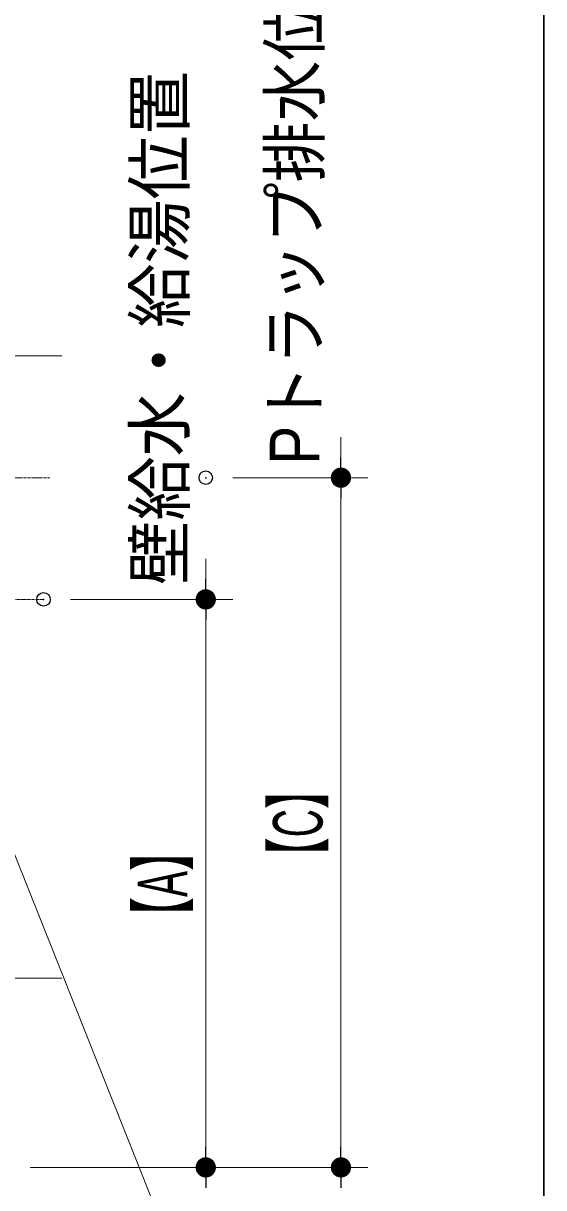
# Model space of a CAD drawing. Units: millimetres, scale not verified. Extents: x -6062 to 6062, y -3045 to 3045.
# Drawn here: x -3402 to -3018, y -2035 to -1174 of the extents above; entities that cross this region are included whole.
import ezdxf
from ezdxf.enums import TextEntityAlignment as Align

# ---------------------------------------------------------------- set-up
doc = ezdxf.new("R2010")
doc.units = ezdxf.units.MM
doc.header["$LTSCALE"] = 20
doc.header["$PDMODE"] = 32
doc.header["$PDSIZE"] = 10
doc.linetypes.add('USER1', pattern=[1.11, 0.71, -0.4])
doc.linetypes.add('USER3', pattern=[2.91, 1.76, -0.4, 0.35, -0.4])
for name, color, linetype, lineweight in [('0-0_1図面枠', 7, 'Continuous', 20), ('0-2_0', 7, 'Continuous', 25), ('0-4_2寸法-2', 7, 'Continuous', 15), ('0-5_2寸法-3', 7, 'Continuous', 15), ('0-7_5ボウル・キャビネット', 7, 'Continuous', 15), ('0-8_4給排水', 7, 'Continuous', 30)]:
    doc.layers.add(name, color=color, linetype=linetype, lineweight=lineweight)
doc.layers.add('0-3_Defpoints', color=7, linetype='Continuous')
doc.styles.add('ＭＳ Ｐゴシック', font='')
doc.styles.get('ＭＳ Ｐゴシック').set_extended_font_data('MS PGothic')

# ---------------------------------------------------------------- blocks, each defined once
blk = doc.blocks.new('_Dot')
at = {"layer": '0-2_0'}
blk.add_line((-10, 0), (-20, 0), dxfattribs=at)
for points in [[(0, 0), (-10, 0), (-9.92, 1.25)], [(0, 0), (-9.92, -1.25), (-10, 0)], [(0, 0), (-9.92, 1.25), (-9.69, 2.49)], [(0, 0), (-9.69, -2.49), (-9.92, -1.25)], [(0, 0), (-9.69, 2.49), (-9.3, 3.68)], [(0, 0), (-9.3, -3.68), (-9.69, -2.49)], [(0, 0), (-9.3, 3.68), (-8.76, 4.82)], [(0, 0), (-8.76, -4.82), (-9.3, -3.68)], [(0, 0), (-8.76, 4.82), (-8.09, 5.88)], [(0, 0), (-8.09, -5.88), (-8.76, -4.82)], [(0, 0), (-8.09, 5.88), (-7.29, 6.85)], [(0, 0), (-7.29, -6.85), (-8.09, -5.88)], [(0, 0), (-7.29, 6.85), (-6.37, 7.71)], [(0, 0), (-6.37, -7.71), (-7.29, -6.85)], [(0, 0), (-6.37, 7.71), (-5.36, 8.44)], [(0, 0), (-5.36, -8.44), (-6.37, -7.71)], [(0, 0), (-5.36, 8.44), (-4.26, 9.05)], [(0, 0), (-4.26, -9.05), (-5.36, -8.44)], [(0, 0), (-4.26, 9.05), (-3.09, 9.51)], [(0, 0), (-3.09, -9.51), (-4.26, -9.05)], [(0, 0), (-3.09, 9.51), (-1.87, 9.82)], [(0, 0), (-1.87, -9.82), (-3.09, -9.51)], [(0, 0), (-1.87, 9.82), (-0.63, 9.98)], [(0, 0), (-0.63, -9.98), (-1.87, -9.82)], [(0, 0), (-0.63, 9.98), (0.63, 9.98)], [(0, 0), (0.63, -9.98), (-0.63, -9.98)], [(0, 0), (0.63, 9.98), (1.87, 9.82)], [(0, 0), (1.87, 9.82), (3.09, 9.51)], [(0, 0), (3.09, 9.51), (4.26, 9.05)], [(0, 0), (4.26, 9.05), (5.36, 8.44)], [(0, 0), (5.36, 8.44), (6.37, 7.71)], [(0, 0), (6.37, 7.71), (7.29, 6.85)], [(0, 0), (7.29, 6.85), (8.09, 5.88)], [(0, 0), (8.09, 5.88), (8.76, 4.82)], [(0, 0), (8.76, 4.82), (9.3, 3.68)], [(0, 0), (9.3, 3.68), (9.69, 2.49)], [(0, 0), (9.69, 2.49), (9.92, 1.25)], [(0, 0), (9.92, 1.25), (10, 0)], [(0, 0), (1.87, -9.82), (0.63, -9.98)], [(0, 0), (3.09, -9.51), (1.87, -9.82)], [(0, 0), (4.26, -9.05), (3.09, -9.51)], [(0, 0), (5.36, -8.44), (4.26, -9.05)], [(0, 0), (6.37, -7.71), (5.36, -8.44)], [(0, 0), (7.29, -6.85), (6.37, -7.71)], [(0, 0), (8.09, -5.88), (7.29, -6.85)], [(0, 0), (8.76, -4.82), (8.09, -5.88)], [(0, 0), (9.3, -3.68), (8.76, -4.82)], [(0, 0), (9.69, -2.49), (9.3, -3.68)], [(0, 0), (9.92, -1.25), (9.69, -2.49)], [(0, 0), (10, 0), (9.92, -1.25)]]:
    blk.add_solid(points, dxfattribs=at)
blk = doc.blocks.new('止水栓_側面')
at = {"layer": '0-8_4給排水', "linetype": 'USER3', "lineweight": 15}
blk.add_line((-3010, 0), (1000, 0), dxfattribs=at)
at = {"layer": '0-8_4給排水'}
blk.add_lwpolyline([(-900, 1200), (-900, 600), (-1200, 600), (-1200, 1200)], dxfattribs=at)
for points in [[(-1950, 660), (-1850, 660), (-1850, 300), (-1950, 300)], [(-1330, 600), (-770, 600), (-770, 360), (-1330, 360)], [(-200, 600), (0, 600), (0, -600), (-200, -600)], [(-1250, 360), (-850, 360), (-850, 298), (-1250, 298)], [(-1450, -300), (-2010, -300), (-2010, 300), (-1450, 300)], [(-1450, 240), (-1430, 240), (-1430, -240), (-1450, -240)], [(-1430, 298), (-200, 298), (-200, -298), (-1430, -298)]]:
    blk.add_lwpolyline(points, close=True, dxfattribs=at)
blk = doc.blocks.new('グループ-28')
at = {"layer": '0-8_4給排水', "linetype": 'USER1', "lineweight": 15}
for p, q in [((-35990, -23600), (-35990, -23940)), ((-35290, -23940), (-35290, -23600))]:
    blk.add_line(p, q, dxfattribs=at)
blk.add_lwpolyline([(-35160, -24000), (-36120, -24000), (-36120, -23940), (-35160, -23940)], close=True, dxfattribs=at)
blk = doc.blocks.new('グループ-29')
at = {"layer": '0-8_4給排水'}
for p, q in [((-35340, -21586.8), (-35340, -21840)), ((-35940, -21760), (-35940, -21840))]:
    blk.add_line(p, q, dxfattribs=at)
at = {"layer": '0-8_4給排水', "lineweight": 15}
blk.add_line((-37462.2, -23104), (-37768.6, -22846.9), dxfattribs=at)
at = {"layer": '0-8_4給排水', "linetype": 'USER3', "lineweight": 15}
blk.add_line((-34650.5, -28967.1), (-35039.5, -28413.2), dxfattribs=at)
for points in [[(-35640, -24500), (-35640, -23920), (-35640, -20390)], [(-35640, -26512.8), (-35640, -26508.4), (-35640, -25980.3), (-35640, -24000)], [(-34050, -31400), (-34050, -30871.9), (-34050, -30867.5)]]:
    blk.add_lwpolyline(points, dxfattribs=at)
at = {"layer": '0-8_4給排水'}
blk.add_lwpolyline([(-37200, -21420), (-35990, -21420), (-35990, -21760), (-35640, -21760), (-35290.1, -21558), (-35290, -21220), (-35990, -21220), (-35990, -21260), (-37200, -21260)], close=True, dxfattribs=at)
at = {"layer": '0-8_4給排水', "lineweight": 15}
for points in [[(-35990, -21260), (-35989.9, -21260.4), (-35989.6, -21261.6), (-35989.2, -21263.6), (-35988.6, -21266.4), (-35987.9, -21269.8), (-35987.1, -21274), (-35986.2, -21278.7), (-35985.3, -21284.1), (-35984.4, -21289.9), (-35983.5, -21296.2), (-35982.7, -21302.9), (-35982.1, -21309.9), (-35981.5, -21317.2), (-35981.1, -21324.7), (-35980.8, -21332.3), (-35980.7, -21340), (-35980.8, -21344), (-35980.8, -21348.1), (-35981.1, -21356.1), (-35981.6, -21363.9), (-35982.2, -21371.4), (-35982.9, -21378.5), (-35983.7, -21385.3), (-35984.6, -21391.5), (-35985.5, -21397.3), (-35986.4, -21402.4), (-35987.3, -21407), (-35988, -21410.9), (-35988.7, -21414.2), (-35989.3, -21416.7), (-35989.7, -21418.5), (-35989.9, -21419.6), (-35990, -21420)], [(-35990, -22328), (-35989.4, -22329), (-35987.7, -22332.1), (-35984.9, -22337.2), (-35981.1, -22344.1), (-35976.5, -22352.7), (-35971.3, -22362.9), (-35965.7, -22374.6), (-35959.7, -22387.6), (-35953.7, -22401.8), (-35947.9, -22417.2), (-35942.3, -22433.7), (-35937.3, -22451.2), (-35933.1, -22469.6), (-35929.9, -22488.8), (-35927.9, -22508.5), (-35927.2, -22528.5), (-35928, -22548.6), (-35930.1, -22568.5), (-35933.4, -22587.7), (-35937.7, -22606.3), (-35942.8, -22623.9), (-35948.5, -22640.5), (-35954.4, -22655.9), (-35960.5, -22670.1), (-35966.4, -22683), (-35972, -22694.4), (-35977.1, -22704.4), (-35981.5, -22712.7), (-35985.1, -22719.3), (-35987.8, -22724.1), (-35989.4, -22727.1), (-35990, -22728)]]:
    blk.add_lwpolyline(points, dxfattribs=at)
at = {"layer": '0-8_4給排水'}
blk.add_lwpolyline([(-35990, -23600), (-35990, -22728), (-37053.5, -22728), (-37073.2, -22729), (-37092.7, -22731.9), (-37111.8, -22736.7), (-37130.4, -22743.4), (-37151.9, -22753.9), (-37171.9, -22766.9), (-37190.3, -22782.1), (-37206.7, -22799.5), (-37703.9, -23392), (-38010.3, -23134.9), (-37513.1, -22542.3), (-37511.4, -22540.3), (-37460.6, -22487.3), (-37405.1, -22441.9), (-37346.6, -22404.5), (-37284.2, -22374.2), (-37228.5, -22354.1), (-37171.1, -22339.7), (-37112.6, -22330.9), (-37053.5, -22328), (-35990, -22328), (-35990, -21840), (-35290, -21840), (-35290, -23600)], dxfattribs=at)
at = {"layer": '0-8_4給排水', "linetype": 'USER3', "lineweight": 15}
for centre, start, end in [((-32332.9, -26512.8), 180, 215.07411), ((-37357.1, -30867.5), 0, 35.07411)]:
    blk.add_arc(centre, 3307.1, start, end, dxfattribs=at)
at = {"layer": '0-8_4給排水'}
for name, p in [('グループ-28', (0, 0)), ('止水栓_側面', (-33000, -32000))]:
    blk.add_blockref(name, p, dxfattribs=at)
blk = doc.blocks.new('グループ-30')
at = {"layer": '0-8_4給排水', "linetype": 'USER3', "lineweight": 15}
blk.add_line((-35900, -30200), (-31900, -30200), dxfattribs=at)

msp = doc.modelspace()

# ---------------------------------------------------------------- linework, layer by layer
at = {"layer": '0-0_1図面枠', "lineweight": 30}
msp.add_line((-3017.5, 1750), (-3017.5, -2420), dxfattribs=at)
at = {"layer": '0-3_Defpoints'}
for p in [(-3267.5, -1510), (-3267.5, -1510), (-3387.5, -1600), (-3387.5, -1600), (-3267.5, -2020), (-3267.5, -2020), (-3167.5, -2020)]:
    msp.add_point(p, dxfattribs=at)
at = {"layer": '0-4_2寸法-2'}
for p, q in [((-3167.5, -1494.99), (-3167.5, -1479.99)), ((-3247.5, -1510), (-3147.5, -1510)), ((-3247.5, -1510), (-3147.5, -1510)), ((-3167.5, -1510), (-3167.5, -2020)), ((-3167.5, -1525.01), (-3167.5, -2004.99)), ((-3267.5, -1584.99), (-3267.5, -1569.99)), ((-3367.5, -1600), (-3247.5, -1600)), ((-3367.5, -1600), (-3247.5, -1600)), ((-3267.5, -1600), (-3267.5, -2020)), ((-3267.5, -1615.01), (-3267.5, -2004.99)), ((-3397.5, -2020), (-3247.5, -2020)), ((-3397.5, -2020), (-3247.5, -2020)), ((-3247.5, -2020), (-3147.5, -2020)), ((-3247.5, -2020), (-3147.5, -2020))]:
    msp.add_line(p, q, dxfattribs=at)
at = {"layer": '0-5_2寸法-3'}
msp.add_lwpolyline([(-3605.69, -2420), (-3157.5, -2420), (-3478.25, -1614.9)], dxfattribs=at)
at = {"layer": '0-7_5ボウル・キャビネット', "linetype": 'USER3'}
for p, q in [((-3467.5, -1420), (-3367.5, -1420)), ((-3467.5, -1880), (-3367.5, -1880))]:
    msp.add_line(p, q, dxfattribs=at)

# ---------------------------------------------------------------- block references
at = {"layer": '0-4_2寸法-2', "xscale": 0.7503418, "yscale": 0.7503418}
for p, rotation in [((-3167.5, -1510), 270), ((-3167.5, -1510), 90), ((-3267.5, -1600), 270), ((-3267.5, -1600), 90), ((-3267.5, -2020), 270), ((-3167.5, -2020), 270), ((-3267.5, -2020), 90), ((-3167.5, -2020), 90)]:
    msp.add_blockref('_Dot', p, dxfattribs=dict(at, rotation=rotation))
at = {"layer": '0-8_4給排水', "xscale": 0.05, "yscale": 0.05}
for name in ['グループ-29', 'グループ-30']:
    msp.add_blockref(name, (-1787.5, 0), dxfattribs=at)

# ---------------------------------------------------------------- texts
at = {"layer": '0-4_2寸法-2', "style": 'ＭＳ Ｐゴシック'}
for s, height, width, p in [('Pトラップ排水位置', 36.66, 0.9, (-3172.48, -1500.42)), ('壁給水・給湯位置', 36.66, 0.95, (-3272.38, -1589.36)), ('【C】', 36.66, 0.6, (-3170.13, -1805.83)), ('【A】', 36.69, 0.6, (-3270.13, -1850.05))]:
    msp.add_text(s, height=height, rotation=90, dxfattribs=dict(at, width=width)).set_placement(p, align=Align.BOTTOM_LEFT)

doc.saveas('drawing.dxf')
